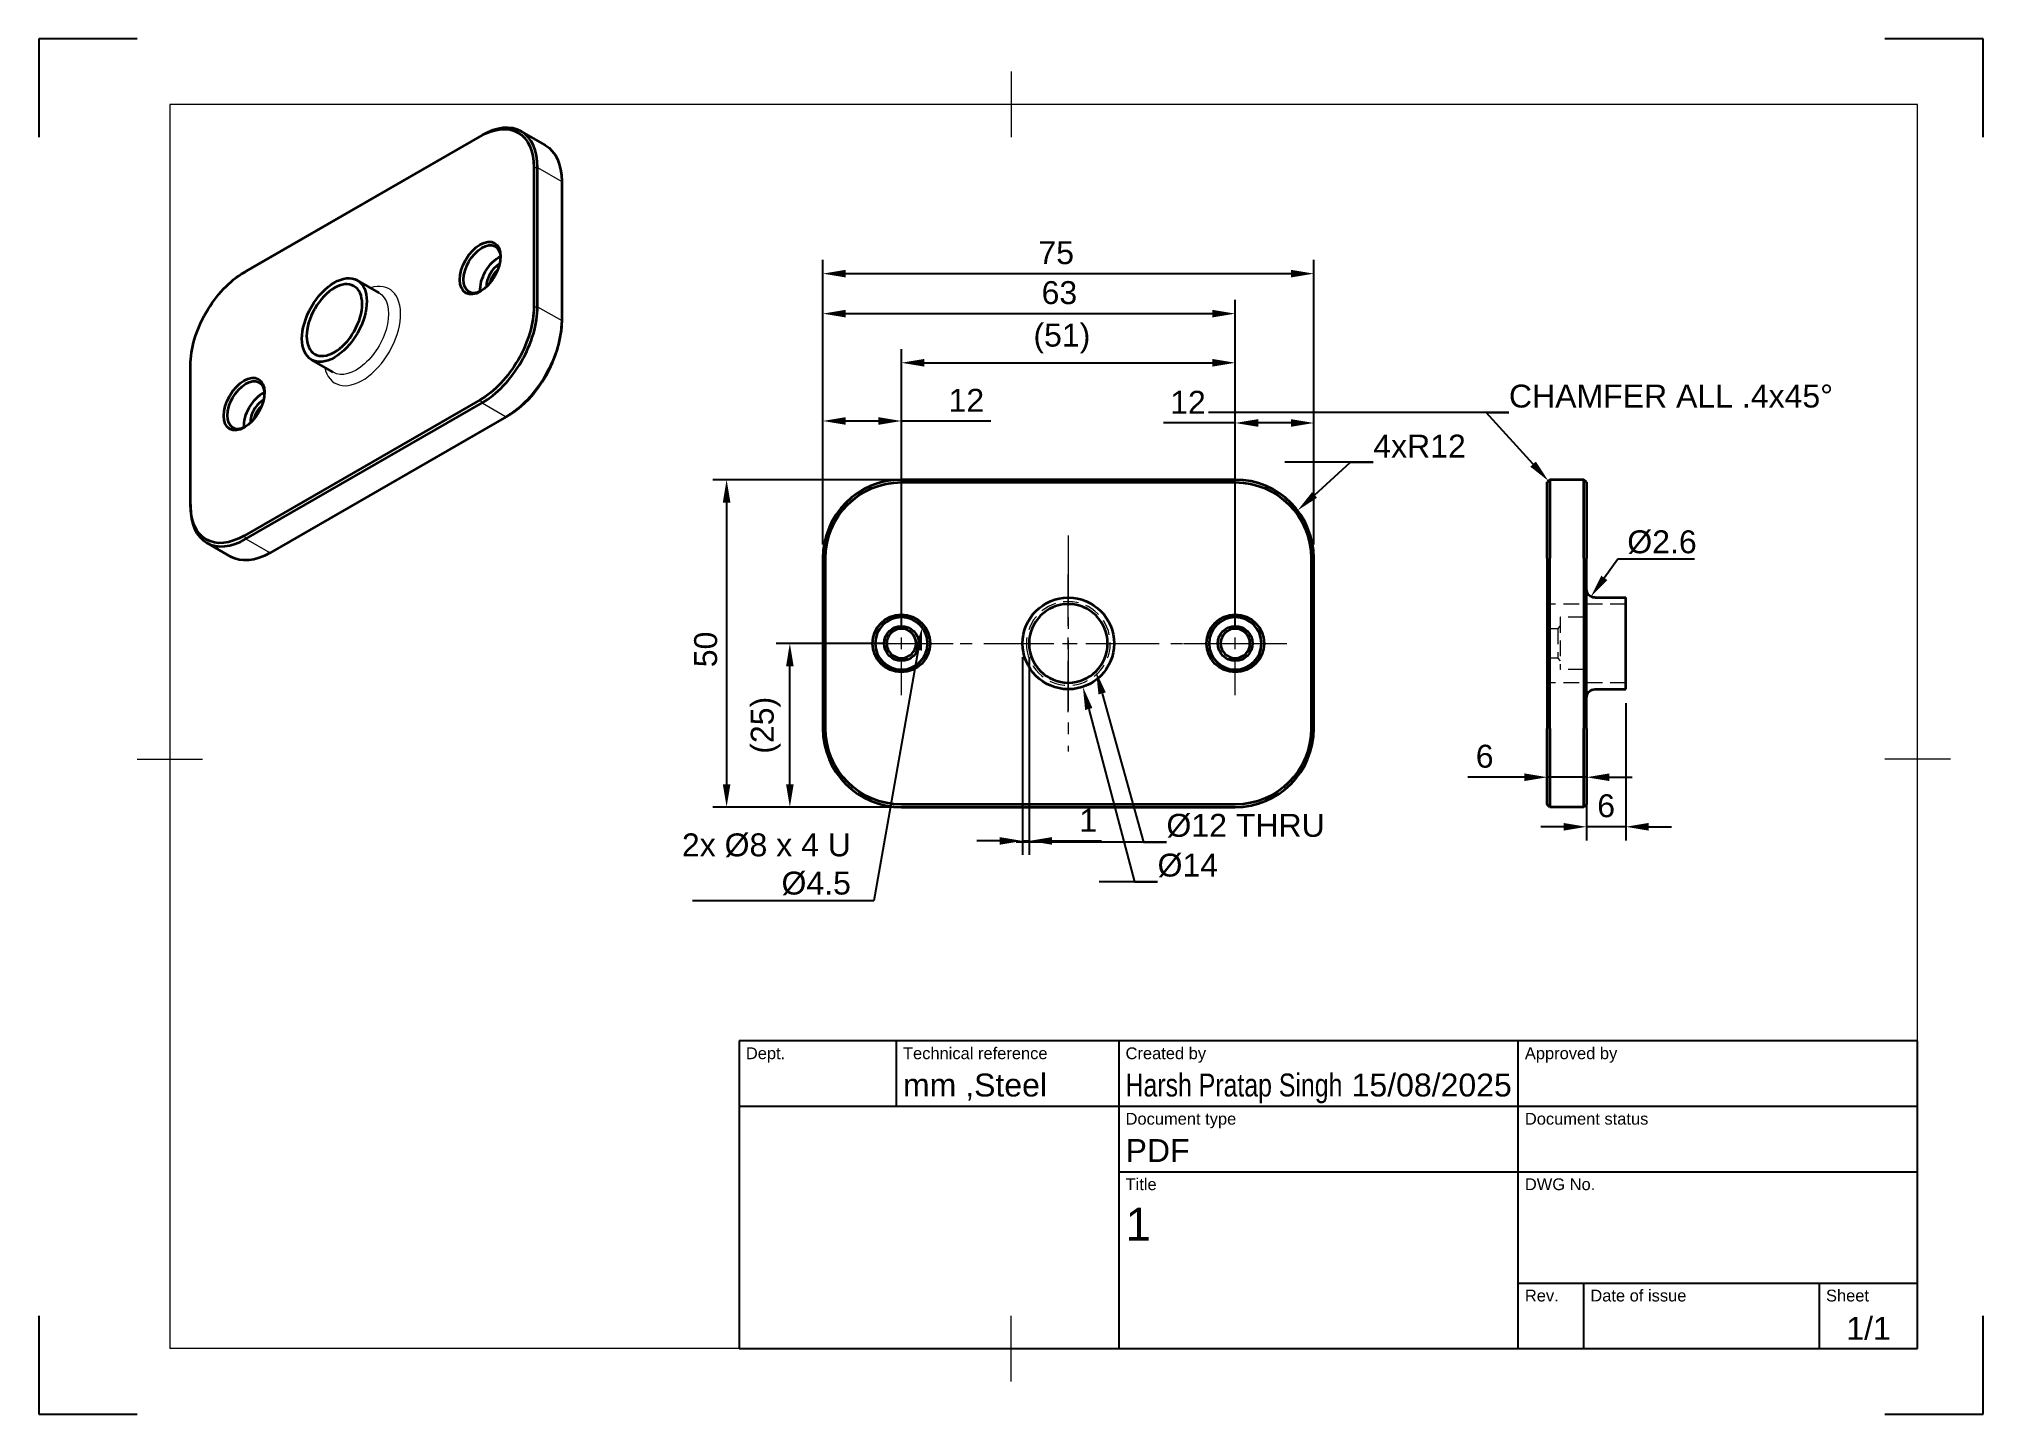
# Model space of a CAD drawing. Header units: millimetres. Extents: x 0 to 297, y 0 to 210.
import ezdxf
from ezdxf import colors
from ezdxf.entities.mleader import LeaderData, LeaderLine
from ezdxf.enums import TextEntityAlignment as Align
from ezdxf.math import Vec2, Vec3

# ---------------------------------------------------------------- set-up
doc = ezdxf.new("R2010")
doc.units = ezdxf.units.MM
doc.header["$LTSCALE"] = 0.75
doc.linetypes.add('CENTER2', pattern=[28.575, 19.05, -3.175, 3.175, -3.175])
doc.linetypes.add('HIDDEN2', pattern=[4.7625, 3.175, -1.5875])
for name, color, linetype, lineweight in [('BORDER', 7, 'Continuous', 18), ('FD_Dimensions', 7, 'Continuous', 18), ('Hidden', 7, 'HIDDEN2', 18), ('Hole Notes', 7, 'Continuous', 18), ('Leaders', 7, 'Continuous', 18), ('Smart Centers', 7, 'CENTER2', 18), ('TITLEBLOCK', 7, 'Continuous', 25), ('Visible', 7, 'Continuous', 35), ('Visible Narrow', 7, 'Continuous', 18)]:
    doc.layers.add(name, color=color, linetype=linetype, lineweight=lineweight)
doc.styles.add('FusionTitle', font='arial.ttf')
doc.styles.get("Standard").update_dxf_attribs({"font": 'arial.ttf'})
doc.dimstyles.new('Dim-ISO-25', dxfattribs={"dimtxt": 3.5, "dimasz": 3.5, "dimexe": 2.1, "dimexo": 2.1, "dimgap": 1.4, "dimtad": 1, "dimzin": 12, "dimdsep": 46, "dimtxsty": 'Standard', "dimcen": 0, "dimazin": 3, "dimtp": 0.1, "dimtm": 0.1, "dimtfac": 0.714286, "dimtmove": 0, "dimatfit": 3, "dimfxl": 1, "dimtzin": 12, "dimarcsym": 0})

# ---------------------------------------------------------------- blocks, each defined once
blk = doc.blocks.new('ISO_A4(L)_SHEET')
at = {"layer": 'BORDER'}
for p, q in [((148.5, 205), (148.5, 195)), ((287, 200), (20, 200)), ((20, 200), (20, 10)), ((287, 10), (287, 200)), ((15, 100), (25, 100)), ((292, 100), (282, 100)), ((148.5, 5), (148.5, 15)), ((287, 10), (20, 10))]:
    blk.add_line(p, q, dxfattribs=at)
at = {"layer": 'Defpoints'}
for p, q in [((0, 210), (0, 195)), ((15, 210), (0, 210)), ((297, 210), (282, 210)), ((297, 195), (297, 210)), ((0, 15), (0, 0)), ((297, 0), (297, 15)), ((0, 0), (15, 0)), ((282, 0), (297, 0))]:
    blk.add_line(p, q, dxfattribs=at)
blk = doc.blocks.new('ISO_TITLEBLOCK')
at = {"layer": 'TITLEBLOCK'}
for p, q in [((0, 47), (-180, 47)), ((-180, 47), (-180, 0)), ((-156, 37), (-156, 47)), ((-122, 0), (-122, 47)), ((-61, 0), (-61, 47)), ((0, 0), (0, 47)), ((-180, 37), (0, 37)), ((-122, 27), (0, 27)), ((-61, 10), (0, 10)), ((-51, 0), (-51, 10)), ((-15, 0), (-15, 10)), ((-180, 0), (0, 0))]:
    blk.add_line(p, q, dxfattribs=at)
at = {"layer": 'TITLEBLOCK', "style": 'FusionTitle'}
for s, p in [('Dept.', (-179, 46)), ('Technical reference', (-155, 46)), ('Created by', (-121, 46)), ('Approved by', (-60, 46)), ('Document type', (-121, 36)), ('Document status', (-60, 36)), ('Title', (-121, 26)), ('DWG No.', (-60, 26)), ('Rev.', (-60, 9)), ('Date of issue', (-50, 9)), ('Sheet', (-14, 9))]:
    blk.add_text(s, height=1.8, dxfattribs=at).set_placement(p, align=Align.TOP_LEFT)
for tag, height, p in [('DEPT', 3.5, (-179, 42)), ('TECHNICAL_REFERENCE', 3.5, (-155, 42)), ('CREATED_BY', 3.5, (-121, 42)), ('APPROVED_BY', 3.5, (-60, 42)), ('DOCUMENT_TYPE', 3.5, (-121, 32)), ('DOCUMENT_STATUS', 3.5, (-60, 32)), ('TITLE_1', 5, (-121, 21.5)), ('TITLE_2', 5, (-121, 14)), ('TITLE_3', 5, (-121, 6.5)), ('DATE_OF_ISSUE', 3.5, (-50, 5))]:
    blk.add_attdef(tag, text='', height=height, dxfattribs=at).set_placement(p, align=Align.TOP_LEFT)
for tag, p in [('CREATED_DATE', (-62, 42)), ('APPROVED_DATE', (-0.99, 42))]:
    blk.add_attdef(tag, text='', height=3.5, dxfattribs=at).set_placement(p, align=Align.TOP_RIGHT)
for tag, height, p in [('DRAWING_NUMBER', 5, (-30.5, 19.75)), ('REV', 3.5, (-56, 4.85)), ('SHEET', 3.5, (-7.5, 4.85))]:
    blk.add_attdef(tag, text='', height=height, dxfattribs=at).set_placement(p, align=Align.TOP_CENTER)
blk = doc.blocks.new('*D21')
at = {"layer": 'Defpoints', "color": 0, "transparency": 16777216}
for p in [(194.758031, 174.152544), (119.758031, 130.686517), (194.758031, 130.686517)]:
    blk.add_point(p, dxfattribs=at)
at = {"layer": 'FD_Dimensions', "color": 0, "lineweight": -2, "transparency": 16777216}
for p, q in [((119.758031, 132.786517), (119.758031, 176.252544)), ((194.758031, 132.786517), (194.758031, 176.252544)), ((123.258031, 174.152544), (191.258031, 174.152544))]:
    blk.add_line(p, q, dxfattribs=at)
at = {"layer": 'FD_Dimensions', "color": 0, "transparency": 16777216}
for points in [[(123.258031, 174.735877), (123.258031, 173.56921), (119.758031, 174.152544)], [(191.258031, 174.735877), (191.258031, 173.56921), (194.758031, 174.152544)]]:
    blk.add_solid(points, dxfattribs=at)
at = {"layer": 'FD_Dimensions', "color": 0, "transparency": 16777216, "insert": (155.404346, 177.332387), "char_height": 3.5, "attachment_point": 5}
blk.add_mtext('75', dxfattribs=at)
blk = doc.blocks.new('*D22')
at = {"layer": 'Defpoints', "color": 0, "transparency": 16777216}
for p in [(182.758031, 142.686517), (105.057483, 92.686517), (182.758031, 92.686517)]:
    blk.add_point(p, dxfattribs=at)
at = {"layer": 'FD_Dimensions', "color": 0, "lineweight": -2, "transparency": 16777216}
for p, q in [((180.658031, 142.686517), (102.957483, 142.686517)), ((105.057483, 139.186517), (105.057483, 96.186517)), ((180.658031, 92.686517), (102.957483, 92.686517))]:
    blk.add_line(p, q, dxfattribs=at)
at = {"layer": 'FD_Dimensions', "color": 0, "transparency": 16777216}
for points in [[(104.474149, 139.186517), (105.640816, 139.186517), (105.057483, 142.686517)], [(104.474149, 96.186517), (105.640816, 96.186517), (105.057483, 92.686517)]]:
    blk.add_solid(points, dxfattribs=at)
at = {"layer": 'FD_Dimensions', "color": 0, "transparency": 16777216, "insert": (101.870477, 116.76563), "char_height": 3.5, "attachment_point": 5, "rotation": 90}
blk.add_mtext('50', dxfattribs=at)
blk = doc.blocks.new('*U8')
at = {"layer": 'Smart Centers', "color": 0, "ltscale": 0.75, "transparency": 16777216}
blk.add_line((-29, 0), (29, 0), dxfattribs=at)
blk = doc.blocks.new('*U9')
at = {"layer": 'Smart Centers', "color": 0, "ltscale": 0.75, "transparency": 16777216}
for p, q in [((0, 2.678906), (0, 7.9)), ((-7.9, 0), (-2.678906, 0)), ((2.678906, 0), (7.9, 0)), ((0, -7.9), (0, -2.678906))]:
    blk.add_line(p, q, dxfattribs=at)
at = {"layer": 'Smart Centers', "color": 0, "linetype": 'Continuous', "ltscale": 0.75, "transparency": 16777216}
for p, q in [((-0.892969, 0), (0.892969, 0)), ((0, -0.892969), (0, 0.892969))]:
    blk.add_line(p, q, dxfattribs=at)
blk = doc.blocks.new('*U10')
at = {"layer": 'Smart Centers', "color": 0, "ltscale": 0.75, "transparency": 16777216}
for p, q in [((0, 2.678906), (0, 10.5)), ((-10.5, 0), (-2.678906, 0)), ((2.678906, 0), (10.5, 0)), ((0, -10.5), (0, -2.678906))]:
    blk.add_line(p, q, dxfattribs=at)
at = {"layer": 'Smart Centers', "color": 0, "linetype": 'Continuous', "ltscale": 0.75, "transparency": 16777216}
for p, q in [((-0.892969, 0), (0.892969, 0)), ((0, -0.892969), (0, 0.892969))]:
    blk.add_line(p, q, dxfattribs=at)
blk = doc.blocks.new('*U11')
at = {"layer": 'Smart Centers', "color": 0, "ltscale": 0.75, "transparency": 16777216}
for p, q in [((0, 2.678906), (0, 7.9)), ((-7.9, 0), (-2.678906, 0)), ((2.678906, 0), (7.9, 0)), ((0, -7.9), (0, -2.678906))]:
    blk.add_line(p, q, dxfattribs=at)
at = {"layer": 'Smart Centers', "color": 0, "linetype": 'Continuous', "ltscale": 0.75, "transparency": 16777216}
for p, q in [((-0.892969, 0), (0.892969, 0)), ((0, -0.892969), (0, 0.892969))]:
    blk.add_line(p, q, dxfattribs=at)
blk = doc.blocks.new('*D23')
at = {"layer": 'Defpoints', "color": 0, "transparency": 16777216}
for p in [(114.716569, 117.686517), (131.758031, 117.686517), (131.758031, 92.686517)]:
    blk.add_point(p, dxfattribs=at)
at = {"layer": 'FD_Dimensions', "color": 0, "lineweight": -2, "transparency": 16777216}
for p, q in [((129.658031, 117.686517), (112.616569, 117.686517)), ((114.716569, 96.186517), (114.716569, 114.186517)), ((129.658031, 92.686517), (112.616569, 92.686517))]:
    blk.add_line(p, q, dxfattribs=at)
at = {"layer": 'FD_Dimensions', "color": 0, "transparency": 16777216}
for points in [[(114.133235, 114.186517), (115.299902, 114.186517), (114.716569, 117.686517)], [(114.133235, 96.186517), (115.299902, 96.186517), (114.716569, 92.686517)]]:
    blk.add_solid(points, dxfattribs=at)
at = {"layer": 'FD_Dimensions', "color": 0, "transparency": 16777216, "insert": (111.02223, 105.186517), "char_height": 3.5, "attachment_point": 5, "rotation": 90}
blk.add_mtext('(25)', dxfattribs=at)
blk = doc.blocks.new('*D24')
at = {"layer": 'Defpoints', "color": 0, "transparency": 16777216}
for p in [(119.758031, 151.653558), (119.758031, 130.686517), (131.758031, 117.686517)]:
    blk.add_point(p, dxfattribs=at)
at = {"layer": 'FD_Dimensions', "color": 0, "lineweight": -2, "transparency": 16777216}
for p, q in [((119.758031, 132.786517), (119.758031, 153.753558)), ((123.258031, 151.653558), (128.258031, 151.653558)), ((131.758031, 119.786517), (131.758031, 153.753558)), ((131.758031, 151.653558), (145.407439, 151.653558))]:
    blk.add_line(p, q, dxfattribs=at)
at = {"layer": 'FD_Dimensions', "color": 0, "transparency": 16777216}
for points in [[(123.258031, 152.236891), (123.258031, 151.070225), (119.758031, 151.653558)], [(128.258031, 152.236891), (128.258031, 151.070225), (131.758031, 151.653558)]]:
    blk.add_solid(points, dxfattribs=at)
at = {"layer": 'FD_Dimensions', "color": 0, "transparency": 16777216, "insert": (141.683257, 154.81072), "char_height": 3.5, "attachment_point": 5}
blk.add_mtext('12', dxfattribs=at)
blk = doc.blocks.new('*D25')
at = {"layer": 'Defpoints', "color": 0, "transparency": 16777216}
for p in [(194.758031, 151.351537), (194.758031, 130.686517), (182.758031, 117.686517)]:
    blk.add_point(p, dxfattribs=at)
at = {"layer": 'FD_Dimensions', "color": 0, "lineweight": -2, "transparency": 16777216}
for p, q in [((182.758031, 119.786517), (182.758031, 153.451537)), ((194.758031, 132.786517), (194.758031, 153.451537)), ((182.758031, 151.351537), (171.809668, 151.351537)), ((191.258031, 151.351537), (186.258031, 151.351537))]:
    blk.add_line(p, q, dxfattribs=at)
at = {"layer": 'FD_Dimensions', "color": 0, "transparency": 16777216}
for points in [[(186.258031, 151.93487), (186.258031, 150.768204), (182.758031, 151.351537)], [(191.258031, 151.93487), (191.258031, 150.768204), (194.758031, 151.351537)]]:
    blk.add_solid(points, dxfattribs=at)
at = {"layer": 'FD_Dimensions', "color": 0, "transparency": 16777216, "insert": (175.533849, 154.508699), "char_height": 3.5, "attachment_point": 5}
blk.add_mtext('12', dxfattribs=at)
blk = doc.blocks.new('*U15')
at = {"layer": 'Smart Centers', "color": 0, "ltscale": 0.75, "transparency": 16777216}
blk.add_line((0, 16.5), (0, -16.5), dxfattribs=at)
blk = doc.blocks.new('*D26')
at = {"layer": 'Defpoints', "color": 0, "transparency": 16777216}
for p in [(182.758031, 160.5435), (131.758031, 117.686517), (182.758031, 117.686517)]:
    blk.add_point(p, dxfattribs=at)
at = {"layer": 'FD_Dimensions', "color": 0, "lineweight": -2, "transparency": 16777216}
for p, q in [((131.758031, 119.786517), (131.758031, 162.6435)), ((135.258031, 160.5435), (179.258031, 160.5435)), ((182.758031, 119.786517), (182.758031, 162.6435))]:
    blk.add_line(p, q, dxfattribs=at)
at = {"layer": 'FD_Dimensions', "color": 0, "transparency": 16777216}
for points in [[(135.258031, 161.126834), (135.258031, 159.960167), (131.758031, 160.5435)], [(179.258031, 161.126834), (179.258031, 159.960167), (182.758031, 160.5435)]]:
    blk.add_solid(points, dxfattribs=at)
at = {"layer": 'FD_Dimensions', "color": 0, "transparency": 16777216, "insert": (156.274623, 164.237839), "char_height": 3.5, "attachment_point": 5}
blk.add_mtext('(51)', dxfattribs=at)
blk = doc.blocks.new('*D27')
at = {"layer": 'Defpoints', "color": 0, "transparency": 16777216}
for p in [(182.758031, 168.044885), (119.758031, 130.686517), (182.758031, 117.686517)]:
    blk.add_point(p, dxfattribs=at)
at = {"layer": 'FD_Dimensions', "color": 0, "lineweight": -2, "transparency": 16777216}
for p, q in [((119.758031, 132.786517), (119.758031, 170.144885)), ((182.758031, 119.786517), (182.758031, 170.144885)), ((123.258031, 168.044885), (179.258031, 168.044885))]:
    blk.add_line(p, q, dxfattribs=at)
at = {"layer": 'FD_Dimensions', "color": 0, "transparency": 16777216}
for points in [[(123.258031, 168.628218), (123.258031, 167.461552), (119.758031, 168.044885)], [(179.258031, 168.628218), (179.258031, 167.461552), (182.758031, 168.044885)]]:
    blk.add_solid(points, dxfattribs=at)
at = {"layer": 'FD_Dimensions', "color": 0, "transparency": 16777216, "insert": (155.892536, 171.233084), "char_height": 3.5, "attachment_point": 5}
blk.add_mtext('63', dxfattribs=at)
blk = doc.blocks.new('*D28')
at = {"layer": 'Defpoints', "color": 0, "transparency": 16777216}
for p in [(150.258031, 117.686517), (151.258031, 117.686517), (151.258031, 87.527819)]:
    blk.add_point(p, dxfattribs=at)
at = {"layer": 'FD_Dimensions', "color": 0, "lineweight": -2, "transparency": 16777216}
for p, q in [((150.258031, 115.586517), (150.258031, 85.427819)), ((151.258031, 115.586517), (151.258031, 85.427819)), ((146.758031, 87.527819), (143.258031, 87.527819)), ((150.258031, 87.527819), (151.258031, 87.527819)), ((154.758031, 87.527819), (162.347253, 87.527819))]:
    blk.add_line(p, q, dxfattribs=at)
at = {"layer": 'FD_Dimensions', "color": 0, "transparency": 16777216}
for points in [[(146.758031, 88.111152), (146.758031, 86.944485), (150.258031, 87.527819)], [(154.758031, 88.111152), (154.758031, 86.944485), (151.258031, 87.527819)]]:
    blk.add_solid(points, dxfattribs=at)
at = {"layer": 'FD_Dimensions', "color": 0, "transparency": 16777216, "insert": (160.302642, 90.684981), "char_height": 3.5, "attachment_point": 5}
blk.add_mtext('1', dxfattribs=at)
blk = doc.blocks.new('*D29')
at = {"layer": 'Defpoints', "color": 0, "transparency": 16777216}
for p in [(236.413088, 97.253871), (230.413088, 93.086517), (236.413088, 93.086517)]:
    blk.add_point(p, dxfattribs=at)
at = {"layer": 'FD_Dimensions', "color": 0, "lineweight": -2, "transparency": 16777216}
for p, q in [((230.413088, 95.186517), (230.413088, 99.353871)), ((236.413088, 95.186517), (236.413088, 99.353871)), ((226.913088, 97.253871), (218.302037, 97.253871)), ((236.413088, 97.253871), (230.413088, 97.253871)), ((239.913088, 97.253871), (243.413088, 97.253871))]:
    blk.add_line(p, q, dxfattribs=at)
at = {"layer": 'FD_Dimensions', "color": 0, "transparency": 16777216}
for points in [[(226.913088, 97.837204), (226.913088, 96.670538), (230.413088, 97.253871)], [(239.913088, 97.837204), (239.913088, 96.670538), (236.413088, 97.253871)]]:
    blk.add_solid(points, dxfattribs=at)
at = {"layer": 'FD_Dimensions', "color": 0, "transparency": 16777216, "insert": (220.857562, 100.440876), "char_height": 3.5, "attachment_point": 5}
blk.add_mtext('6', dxfattribs=at)
blk = doc.blocks.new('*D30')
at = {"layer": 'Defpoints', "color": 0, "transparency": 16777216}
for p in [(242.413088, 110.686517), (236.413088, 104.686517), (236.413088, 89.686517)]:
    blk.add_point(p, dxfattribs=at)
at = {"layer": 'FD_Dimensions', "color": 0, "lineweight": -2, "transparency": 16777216}
for p, q in [((242.413088, 108.586517), (242.413088, 87.586517)), ((236.413088, 102.586517), (236.413088, 87.586517)), ((232.913088, 89.686517), (229.413088, 89.686517)), ((242.413088, 89.686517), (236.413088, 89.686517)), ((245.913088, 89.686517), (249.413088, 89.686517))]:
    blk.add_line(p, q, dxfattribs=at)
at = {"layer": 'FD_Dimensions', "color": 0, "transparency": 16777216}
for points in [[(232.913088, 90.269851), (232.913088, 89.103184), (236.413088, 89.686517)], [(245.913088, 90.269851), (245.913088, 89.103184), (242.413088, 89.686517)]]:
    blk.add_solid(points, dxfattribs=at)
at = {"layer": 'FD_Dimensions', "color": 0, "transparency": 16777216, "insert": (239.413088, 92.873523), "char_height": 3.5, "attachment_point": 5}
blk.add_mtext('6', dxfattribs=at)

msp = doc.modelspace()

# ---------------------------------------------------------------- linework, layer by layer
at = {"layer": 'Hidden', "extrusion": (1, -2e-16, 2.967e-13)}
for p, q in [((230.813088, 123.686517), (230.413088, 124.086517)), ((242.413088, 123.686517), (230.813088, 123.686517)), ((236.013088, 121.686517), (236.413088, 122.086517)), ((230.813088, 119.936517), (230.413088, 120.336517)), ((230.813088, 119.936517), (230.413088, 119.936517)), ((232.013088, 119.936517), (230.813088, 119.936517)), ((232.013088, 119.936517), (232.413088, 120.336517)), ((232.013088, 119.936517), (232.013088, 115.436517)), ((232.413088, 121.686517), (232.413088, 113.686517)), ((236.013088, 121.686517), (232.413088, 121.686517)), ((230.813088, 115.436517), (230.413088, 115.036517)), ((230.813088, 115.436517), (230.413088, 115.436517)), ((232.013088, 115.436517), (230.813088, 115.436517)), ((232.013088, 115.436517), (232.413088, 115.036517)), ((236.013088, 113.686517), (232.413088, 113.686517)), ((236.013088, 113.686517), (236.413088, 113.286517)), ((230.813088, 111.686517), (230.413088, 111.286517)), ((242.413088, 111.686517), (230.813088, 111.686517))]:
    msp.add_line(p, q, dxfattribs=at)
at = {"layer": 'Hidden', "extrusion": (0, 0, -1)}
msp.add_circle((-157.258031, 117.686517), 6.4, dxfattribs=at)
at = {"layer": 'Visible', "extrusion": (-0.707107, 0.407196, 0.578093)}
for p, q in [((31.353693, 174.350821), (67.416139, 195.117802)), ((67.698982, 195.281943), (31.636536, 174.514961)), ((73.687369, 195.870379), (77.364324, 193.752961)), ((75.618578, 190.357726), (75.618578, 169.101501)), ((76.184263, 169.101501), (76.184263, 190.357726)), ((79.861219, 188.240308), (79.861219, 166.984083)), ((31.321971, 174.332482), (31.60372, 174.495991)), ((51.958903, 171.218091), (48.635501, 173.131911)), ((79.861219, 166.984083), (79.861219, 166.658326)), ((44.972452, 159.085923), (41.64905, 160.999742)), ((23.151255, 138.887579), (23.151255, 160.143804)), ((67.416139, 154.894484), (31.353693, 134.127502)), ((31.636536, 133.637605), (67.698982, 154.404587)), ((71.375937, 152.287169), (35.313491, 131.520187)), ((71.690502, 152.469648), (71.408753, 152.30614)), ((23.151255, 138.887579), (23.151255, 138.561822)), ((25.64815, 133.049169), (29.325105, 130.931752))]:
    msp.add_line(p, q, dxfattribs=at)
at = {"layer": 'Visible'}
for p, q in [((182.758031, 142.686517), (131.758031, 142.686517)), ((131.758031, 142.286517), (182.758031, 142.286517)), ((119.758031, 130.686517), (119.758031, 104.686517)), ((120.158031, 104.686517), (120.158031, 130.686517)), ((194.358031, 130.686517), (194.358031, 104.686517)), ((194.758031, 104.686517), (194.758031, 130.686517)), ((182.758031, 93.086517), (131.758031, 93.086517)), ((131.758031, 92.686517), (182.758031, 92.686517))]:
    msp.add_line(p, q, dxfattribs=at)
at = {"layer": 'Visible', "extrusion": (1, -2e-16, 2.967e-13)}
for p, q in [((230.813088, 142.686517), (230.413088, 142.286517)), ((230.813088, 142.686517), (230.813088, 130.686517)), ((236.013088, 142.686517), (230.813088, 142.686517)), ((236.413088, 142.286517), (236.013088, 142.686517)), ((236.013088, 130.686517), (236.013088, 142.686517)), ((230.413088, 130.686517), (230.413088, 142.286517)), ((236.413088, 142.286517), (236.413088, 130.686517)), ((230.413088, 130.686517), (230.413088, 104.686517)), ((230.813088, 104.686517), (230.813088, 130.686517)), ((236.013088, 130.686517), (236.013088, 104.686517)), ((236.413088, 104.686517), (236.413088, 130.686517)), ((237.713088, 124.686517), (242.413088, 124.686517)), ((242.413088, 110.686517), (242.413088, 124.686517)), ((237.713088, 110.686517), (242.413088, 110.686517)), ((230.413088, 93.086517), (230.413088, 104.686517)), ((230.813088, 104.686517), (230.813088, 92.686517)), ((236.013088, 92.686517), (236.013088, 104.686517)), ((236.413088, 104.686517), (236.413088, 93.086517)), ((230.813088, 92.686517), (230.413088, 93.086517)), ((236.013088, 92.686517), (230.813088, 92.686517)), ((236.413088, 93.086517), (236.013088, 92.686517))]:
    msp.add_line(p, q, dxfattribs=at)
at = {"layer": 'Visible'}
for centre, radius in [((131.758031, 117.686517), 4.4), ((157.258031, 117.686517), 7), ((182.758031, 117.686517), 4.4), ((131.758031, 117.686517), 2.65), ((182.758031, 117.686517), 2.65)]:
    msp.add_circle(centre, radius, dxfattribs=at)
at = {"layer": 'Visible', "extrusion": (0, 0, -1)}
for centre, radius in [((-157.258031, 117.686517), 6), ((-131.758031, 117.686517), 4), ((-131.758031, 117.686517), 2.25), ((-182.758031, 117.686517), 4), ((-182.758031, 117.686517), 2.25)]:
    msp.add_circle(centre, radius, dxfattribs=at)
at = {"layer": 'Visible'}
for centre, start, end in [((131.758031, 130.686517), 90, 180), ((182.758031, 130.686517), 0, 90), ((131.758031, 104.686517), 180, 270), ((182.758031, 104.686517), 270, 0)]:
    msp.add_arc(centre, 12, start, end, dxfattribs=at)
at = {"layer": 'Visible', "extrusion": (0, 0, -1)}
for centre, start, end in [((-131.758031, 130.686517), 0, 90), ((-182.758031, 130.686517), 90, 180), ((-131.758031, 104.686517), 270, 0), ((-182.758031, 104.686517), 180, 270)]:
    msp.add_arc(centre, 11.6, start, end, dxfattribs=at)
at = {"layer": 'Visible', "extrusion": (0, -2e-16, -1)}
for centre, start, end in [((-237.713088, 125.986517), 270, 0), ((-237.713088, 109.386517), 0, 90)]:
    msp.add_arc(centre, 1.3, start, end, dxfattribs=at)
at = {"layer": 'Visible', "extrusion": (-2e-16, 1e-16, -1)}
for centre, major_axis, start_param, end_param in [((67.416139, 185.634256), (5.788774, 10.052368), -0.783464455, 0.7873318718), ((67.416139, 164.37803), (5.788774, 10.052368), 0.7873318718, 2.3581281986), ((35.313491, 141.330753), (5.988387, 10.399001), 2.3581281986, 3.1415926536)]:
    msp.add_ellipse(centre, major_axis=major_axis, ratio=0.5780931159, start_param=start_param, end_param=end_param, dxfattribs=at)
at = {"layer": 'Visible'}
for centre, major_axis, start_param, end_param in [((67.698982, 185.471377), (5.988387, 10.399001), -0.7873318718, 0.783464455), ((70.244566, 173.37736), (1.322435, 2.296446), 0.7115018285, 2.4300908251), ((31.636536, 164.704396), (5.988386, 10.399001), 0.783464434, 0.7873318509), ((67.698982, 164.215152), (5.988387, 10.399001), 3.9250571086, 5.4958534354), ((71.65878, 161.934856), (5.788774, 10.052368), 3.9289245254, 5.4958534354), ((34.182121, 152.610379), (1.322435, 2.296446), 0.7115018285, 2.4300908251), ((31.636536, 143.448171), (5.988387, 10.399001), 2.3542607818, 3.9250571086)]:
    msp.add_ellipse(centre, major_axis=major_axis, ratio=0.5780931159, start_param=start_param, end_param=end_param, dxfattribs=at)
at = {"layer": 'Visible', "extrusion": (-4e-16, 3e-16, -1)}
for centre, major_axis, start_param, end_param in [((71.375937, 183.35396), (5.988387, 10.399001), 0, 0.7873318718), ((45.142276, 167.065827), (2.994193, 5.199501), 1.5707963268, 7.853981634), ((71.375937, 162.097734), (5.988387, 10.399001), 0.7873318718, 2.3581281986)]:
    msp.add_ellipse(centre, major_axis=major_axis, ratio=0.5780931159, start_param=start_param, end_param=end_param, dxfattribs=at)
at = {"layer": 'Visible'}
for centre, major_axis in [((67.416139, 175.006143), (2.195742, 3.812967)), ((45.142276, 167.065827), (3.493225, 6.066084)), ((31.353693, 154.239162), (2.195742, 3.812967))]:
    msp.add_ellipse(centre, major_axis=major_axis, ratio=0.5780931159, dxfattribs=at)
at = {"layer": 'Visible', "extrusion": (-1e-16, 1e-16, -1)}
for centre, start_param, end_param in [((67.698982, 174.843265), 2.4028997361, 7.0218782246), ((70.244566, 173.37736), 3.8298200372, 5.5949579235), ((31.636536, 154.076283), 2.4028997361, 7.0218782246), ((34.182121, 152.610379), 3.8298200372, 5.5949579235)]:
    msp.add_ellipse(centre, major_axis=(1.996129, 3.466334), ratio=0.5780931159, start_param=start_param, end_param=end_param, dxfattribs=at)
at = {"layer": 'Visible', "extrusion": (-1e-16, 0, -1)}
for centre, major_axis, start_param, end_param in [((31.353693, 164.867274), (5.788774, 10.052368), 3.9289245254, 5.4997208522), ((70.527409, 173.214482), (1.122822, 1.949813), 4.1938315927, 5.230946368), ((34.464963, 152.4475), (1.122822, 1.949813), 4.1938315927, 5.230946368)]:
    msp.add_ellipse(centre, major_axis=major_axis, ratio=0.5780931159, start_param=start_param, end_param=end_param, dxfattribs=at)
at = {"layer": 'Visible', "extrusion": (-2e-16, 2e-16, -1)}
msp.add_ellipse((31.353693, 143.611049), major_axis=(5.788774, 10.052368), ratio=0.5780931159, start_param=2.3581281986, end_param=3.9289245254, dxfattribs=at)
at = {"layer": 'Visible Narrow', "extrusion": (-0.707107, 0.407196, 0.578093)}
for p, q in [((67.416139, 195.117802), (67.698982, 195.281943)), ((75.618578, 190.357726), (76.184263, 190.357726)), ((76.184263, 190.357726), (79.861219, 188.240308)), ((31.353693, 174.350821), (31.636536, 174.514961)), ((75.618578, 169.101501), (76.184263, 169.101501)), ((76.184263, 169.101501), (79.861219, 166.984083)), ((67.698982, 154.404587), (67.416139, 154.894484)), ((67.698982, 154.404587), (71.375937, 152.287169)), ((31.353693, 134.127502), (31.636536, 133.637605)), ((31.636536, 133.637605), (35.313491, 131.520187))]:
    msp.add_line(p, q, dxfattribs=at)
at = {"layer": 'Visible Narrow'}
msp.add_ellipse((49.384916, 164.622652), major_axis=(4.141967, 7.192643), ratio=0.5780931159, start_param=2.5743272369, end_param=6.8504507239, dxfattribs=at)
at = {"layer": 'Visible Narrow', "extrusion": (-3e-16, 2e-16, -1)}
msp.add_ellipse((48.465678, 165.152007), major_axis=(3.493225, 6.066084), ratio=0.5780931159, start_param=0, end_param=3.1415926536, dxfattribs=at)

# ---------------------------------------------------------------- block references
at = {"layer": 'BORDER'}
msp.add_blockref('ISO_A4(L)_SHEET', (0, 0), dxfattribs=at)
at = {"layer": 'Smart Centers', "ltscale": 0.75}
for name, p in [('*U15', (157.258031, 117.686517)), ('*U10', (157.258031, 117.686517)), ('*U9', (131.758031, 117.686517)), ('*U11', (182.758031, 117.686517)), ('*U8', (157.258031, 117.686517))]:
    msp.add_blockref(name, p, dxfattribs=at)
at = {"layer": 'TITLEBLOCK'}
ref = msp.add_blockref('ISO_TITLEBLOCK', (287, 10), dxfattribs=at)
ref.add_attrib('DOCUMENT_TYPE', 'PDF', dxfattribs={"height": 3.5, "style": 'FusionTitle'}).set_placement((166, 42), align=Align.TOP_LEFT)
ref.add_attrib('CREATED_DATE', '15/08/2025', dxfattribs={"height": 3.5, "style": 'FusionTitle'}).set_placement((225, 52), align=Align.TOP_RIGHT)
ref.add_attrib('SHEET', '1/1', dxfattribs={"height": 3.5, "style": 'FusionTitle'}).set_placement((279.5, 14.85), align=Align.TOP_CENTER)
ref.add_attrib('TITLE_1', '1', dxfattribs={"height": 5, "style": 'FusionTitle'}).set_placement((166, 31.5), align=Align.TOP_LEFT)
ref.add_attrib('CREATED_BY', 'Harsh Pratap Singh', dxfattribs={"height": 3.5, "style": 'FusionTitle', "width": 0.776435}).set_placement((166, 52), align=Align.TOP_LEFT)
ref.add_attrib('TECHNICAL_REFERENCE', 'mm ,Steel    ', dxfattribs={"height": 3.5, "style": 'FusionTitle'}).set_placement((132, 52), align=Align.TOP_LEFT)

# ---------------------------------------------------------------- dimensions: what is measured, and where the dimension line sits
at = {"layer": 'FD_Dimensions'}
for base, p1, p2, picture, middle in [((194.758031, 174.152544), (119.758031, 130.686517), (194.758031, 130.686517), '*D21', (155.404346, 174.152544)), ((182.758031, 168.044885), (119.758031, 130.686517), (182.758031, 117.686517), '*D27', (155.892536, 168.044885)), ((119.758031, 151.653558), (131.758031, 117.686517), (119.758031, 130.686517), '*D24', (141.683257, 151.653558)), ((151.258031, 87.527819), (150.258031, 117.686517), (151.258031, 117.686517), '*D28', (160.302642, 87.527819))]:
    dim = msp.add_linear_dim(base=base, p1=p1, p2=p2, dimstyle='Dim-ISO-25', override={"dimlfac": 1}, dxfattribs=at)
    dim.commit()
    dim.dimension.update_dxf_attribs({"geometry": picture, "text_midpoint": middle, "dimtype": 160})
dim = msp.add_linear_dim(base=(182.758031, 160.5435), p1=(131.758031, 117.686517), p2=(182.758031, 117.686517), text='(<>)', dimstyle='Dim-ISO-25', override={"dimlfac": 1}, dxfattribs=at)
dim.commit()
dim.dimension.update_dxf_attribs({"geometry": '*D26', "text_midpoint": (156.274623, 160.5435), "dimtype": 160})
for base, p1, p2, angle, picture, middle, dimtype in [((194.758031, 151.351537), (182.758031, 117.686517), (194.758031, 130.686517), 180, '*D25', (175.533849, 151.351537), 160), ((105.057483, 92.686517), (182.758031, 142.686517), (182.758031, 92.686517), 270, '*D22', (105.057483, 116.76563), 161), ((236.413088, 97.253871), (230.413088, 93.086517), (236.413088, 93.086517), 0, '*D29', (220.857562, 97.253871), 161)]:
    dim = msp.add_linear_dim(base=base, p1=p1, p2=p2, angle=angle, dimstyle='Dim-ISO-25', override={"dimlfac": 1}, dxfattribs=at)
    dim.commit()
    dim.dimension.update_dxf_attribs({"geometry": picture, "text_midpoint": middle, "dimtype": dimtype})
dim = msp.add_linear_dim(base=(114.716569, 117.686517), p1=(131.758031, 92.686517), p2=(131.758031, 117.686517), angle=90, text='(<>)', dimstyle='Dim-ISO-25', override={"dimlfac": 1}, dxfattribs=at)
dim.commit()
dim.dimension.update_dxf_attribs({"geometry": '*D23', "text_midpoint": (114.716569, 105.186517), "dimtype": 161})
dim = msp.add_linear_dim(base=(236.413088, 89.686517), p1=(242.413088, 110.686517), p2=(236.413088, 104.686517), angle=180, dimstyle='Dim-ISO-25', override={"dimlfac": 1, "dimclrd": 0, "dimclre": 0}, dxfattribs=at)
dim.commit()
dim.dimension.update_dxf_attribs({"geometry": '*D30', "text_midpoint": (239.413088, 92.873523)})

# ---------------------------------------------------------------- leaders
at = {"layer": 'Hole Notes'}
ml = msp.add_multileader_mtext('Standard', dxfattribs=at)
ml.set_content('2x %%C8 x 4 U^J%%C4.5', color=256)
ml.set_leader_properties()
ml.build(insert=Vec2(0, 0))
ml.multileader.update_dxf_attribs({"text_left_attachment_type": 5, "text_right_attachment_type": 5, "dogleg_length": 3.5, "arrow_head_size": 3.5})
ctx = ml.context
ctx.base_point, ctx.char_height, ctx.arrow_head_size, ctx.landing_gap_size, ctx.plane_origin = Vec3(98.765501, 78.382331), 3.5, 3.5, 0, Vec3(136.533638, 122.108007)
ctx.left_attachment, ctx.right_attachment, ctx.text_align_type = 5, 5, 2
notes = []
notes.append((ctx, [(0, (1, 1, 0), (127.543809, 78.382331), (-1, 0), 3.5, [(0, [(134.925187, 120.129695)], 0, [])])]))
ctx.mtext.insert, ctx.mtext.alignment, ctx.mtext.flow_direction = Vec3(124.043809, 88.673509), 3, 5
at = {"layer": 'Leaders'}
ml = msp.add_multileader_mtext('Standard', dxfattribs=at)
ml.set_content('CHAMFER ALL .4x45%%D', color=256)
ml.set_leader_properties()
ml.build(insert=Vec2(0, 0))
ml.multileader.update_dxf_attribs({"text_left_attachment_type": 5, "text_right_attachment_type": 5, "dogleg_length": 3.5, "arrow_head_size": 3.5})
ctx = ml.context
ctx.base_point, ctx.char_height, ctx.arrow_head_size, ctx.landing_gap_size, ctx.plane_origin = Vec3(224.563999, 152.948844), 3.5, 3.5, 0, Vec3(236.120017, 142.579588)
ctx.left_attachment, ctx.right_attachment = 5, 5
notes.append((ctx, [(0, (1, 1, 0), (221.063999, 152.948844), (1, 0), 3.5, [(0, [(230.613088, 142.486517)], 0, [])])]))
ctx.mtext.insert, ctx.mtext.flow_direction = Vec3(224.563999, 157.20853), 5
ml = msp.add_multileader_mtext('Standard', dxfattribs=at)
ml.set_content('4xR12', color=256)
ml.set_leader_properties()
ml.build(insert=Vec2(0, 0))
ml.multileader.update_dxf_attribs({"text_left_attachment_type": 5, "text_right_attachment_type": 5, "dogleg_length": 3.5, "arrow_head_size": 3.5})
ctx = ml.context
ctx.base_point, ctx.char_height, ctx.arrow_head_size, ctx.landing_gap_size, ctx.plane_origin = Vec3(203.843399, 145.350629), 3.5, 3.5, 0, Vec3(192.279015, 137.990685)
ctx.left_attachment, ctx.right_attachment = 5, 5
notes.append((ctx, [(0, (1, 1, 0), (200.343399, 145.350629), (1, 0), 3.5, [(0, [(192.279015, 137.990685)], 0, [])])]))
ctx.mtext.insert, ctx.mtext.flow_direction = Vec3(203.843399, 149.564954), 5
ml = msp.add_multileader_mtext('Standard', dxfattribs=at)
ml.set_content('%%C2.6', color=256)
ml.set_leader_properties()
ml.build(insert=Vec2(0, 0))
ml.multileader.update_dxf_attribs({"text_left_attachment_type": 5, "text_right_attachment_type": 5, "dogleg_length": 3.5, "arrow_head_size": 3.5})
ctx = ml.context
ctx.base_point, ctx.char_height, ctx.arrow_head_size, ctx.landing_gap_size, ctx.plane_origin = Vec3(242.646092, 130.624435), 3.5, 3.5, 0, Vec3(237.097367, 124.841577)
ctx.left_attachment, ctx.right_attachment = 5, 5
notes.append((ctx, [(0, (1, 1, 0), (241.223695, 130.624435), (1, 0), 1.422396, [(0, [(237.097367, 124.841577)], 0, [])])]))
ctx.mtext.insert, ctx.mtext.flow_direction = Vec3(242.646092, 134.953357), 5
ml = msp.add_multileader_mtext('Standard', dxfattribs=at)
ml.set_content('%%C12 THRU', color=256)
ml.set_leader_properties()
ml.build(insert=Vec2(0, 0))
ml.multileader.update_dxf_attribs({"text_left_attachment_type": 5, "text_right_attachment_type": 5, "dogleg_length": 3.5, "arrow_head_size": 3.5})
ctx = ml.context
ctx.base_point, ctx.char_height, ctx.arrow_head_size, ctx.landing_gap_size, ctx.plane_origin = Vec3(172.250335, 87.329059), 3.5, 3.5, 0, Vec3(163.090888, 115.404032)
ctx.left_attachment, ctx.right_attachment = 5, 5
notes.append((ctx, [(0, (1, 1, 0), (168.750335, 87.329059), (1, 0), 3.5, [(0, [(161.482438, 113.425721)], 0, [])])]))
ctx.mtext.insert, ctx.mtext.flow_direction = Vec3(172.250335, 91.657981), 5
ml = msp.add_multileader_mtext('Standard', dxfattribs=at)
ml.set_content('%%C14', color=256)
ml.set_leader_properties()
ml.build(insert=Vec2(0, 0))
ml.multileader.update_dxf_attribs({"text_left_attachment_type": 5, "text_right_attachment_type": 5, "dogleg_length": 3.5, "arrow_head_size": 3.5})
ctx = ml.context
ctx.base_point, ctx.char_height, ctx.arrow_head_size, ctx.landing_gap_size, ctx.plane_origin = Vec3(170.889339, 81.258069), 3.5, 3.5, 0, Vec3(161.092146, 113.028081)
ctx.left_attachment, ctx.right_attachment = 5, 5
notes.append((ctx, [(0, (1, 1, 0), (167.389339, 81.258069), (1, 0), 3.5, [(0, [(159.483696, 111.04977)], 0, [])])]))
ctx.mtext.insert, ctx.mtext.flow_direction = Vec3(170.889339, 85.586991), 5
for ctx, leaders in notes:
    for number, flags, end, landing, length, lines in leaders:
        leader = LeaderData()
        leader.index, (leader.has_last_leader_line, leader.has_dogleg_vector, leader.attachment_direction) = number, flags
        leader.last_leader_point, leader.dogleg_vector, leader.dogleg_length = Vec3(end), Vec3(landing), length
        for number, points, colour, breaks in lines:
            line = LeaderLine()
            line.index, line.vertices, line.color, line.breaks = number, Vec3.list(points), colors.encode_raw_color(colour), breaks
            leader.lines.append(line)
        ctx.leaders.append(leader)

doc.saveas('drawing.dxf')
